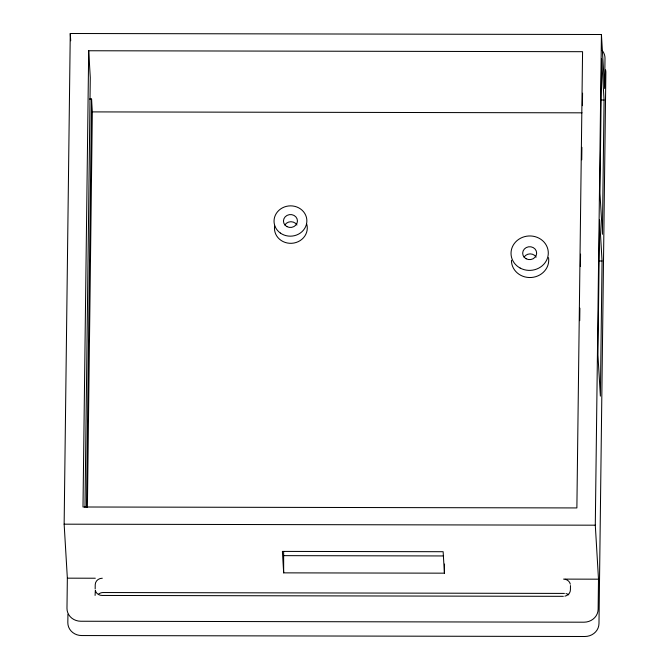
<?xml version="1.0" encoding="UTF-8"?>
<svg xmlns="http://www.w3.org/2000/svg" width="670" height="670" viewBox="0 0 670 670"><rect width="100%" height="100%" fill="white"/><g stroke="black" fill="none" stroke-linecap="round" stroke-linejoin="round"><path stroke-width="1" d="M601.426 34.513L595.295 525.188L598.503 579.181L598.134 609.306A13.986 12.906 -3.4 0 1 583.989 622.196L80.794 621.241A13.986 12.906 -3.4 0 1 66.975 608.301L67.352 578.168L64.144 524.174L70.266 33.5L601.426 34.513L604.633 88.507L605.002 58.374A13.986 12.906 -3.4 0 0 602.054 50.317M67.93 614.239L67.829 622.606A13.986 12.906 -3.4 0 0 81.64 635.545L584.843 636.5A13.986 12.906 -3.4 0 0 598.98 623.611L605.856 72.678A13.986 12.906 -3.4 0 0 605.538 69.806M88.691 50.753L82.996 506.997L576.878 507.935L582.573 51.691L88.691 50.753L90.282 77.569L84.981 507.508M86.463 507.131L91.555 99.026L89.487 99.026M87.385 507.45L92.326 111.898L91.555 99.026M95.174 588.989L95.224 584.684A6.993 6.457 -3.4 0 1 102.301 578.235M444.528 564.056L444.411 573.168L283.67 572.858L283.636 551.561M570.471 585.588L570.413 589.885A6.993 6.457 -3.4 0 1 564.902 596.174M579.726 320.662L579.885 308.183M580.404 266.601L580.555 254.123M581.736 159.82L581.887 147.325M582.414 105.693L582.565 93.197M602.062 260.973L600.379 396.129L597.933 355.008L599.625 219.852L602.062 260.973L598.963 260.973M604.072 99.998L602.397 234.291L599.96 193.169L601.635 58.876L604.072 99.998L600.965 99.998M95.09 595.437L95.333 590.421A6.993 6.457 -3.4 0 0 102.083 595.454L563.344 596.333M563.562 579.115L598.503 579.181M92.326 111.898L582.021 112.828M64.144 524.174L595.295 525.188M283.879 555.648L443.582 555.949M67.352 578.168L95.308 578.227M564.408 593.419L103.147 592.54A6.993 6.457 -3.4 0 0 98.775 593.938M444.411 573.168L443.138 551.712L282.397 551.41L283.67 572.858M70.266 33.5L70.702 40.77M565.966 593.587A6.993 6.457 -3.4 0 1 568.755 594.834M548.529 257.665A18.643 17.211 -3.4 0 1 531.344 277.489A18.643 17.211 -3.4 0 1 511.453 260.287M306.776 224.266A16.415 15.15 -3.4 0 1 291.768 243.294A16.415 15.15 -3.4 0 1 274.633 226.159M524.074 257.087A6.993 6.457 -3.4 0 1 536.184 257.113M284.867 224.927A6.993 6.457 -3.4 0 1 296.969 224.953M565.111 579.282A6.993 6.457 -3.4 0 1 570.312 584.148M520.163 268.067A18.643 17.211 -3.4 0 0 548.303 253.21A18.643 17.211 -3.4 0 0 520.531 238.244A18.643 17.211 -3.4 0 0 520.163 268.067M526.101 258.762A6.993 6.457 -3.4 0 0 536.653 253.185A6.993 6.457 -3.4 0 0 526.243 247.573A6.993 6.457 -3.4 0 0 526.101 258.762M280.32 233.026A16.415 15.15 -3.4 0 0 306.701 223.018A16.415 15.15 -3.4 0 0 284.348 206.996A16.415 15.15 -3.4 0 0 280.32 233.026M286.894 226.602A6.993 6.457 -3.4 0 0 297.447 221.025A6.993 6.457 -3.4 0 0 287.028 215.413A6.993 6.457 -3.4 0 0 286.894 226.602"/></g></svg>
